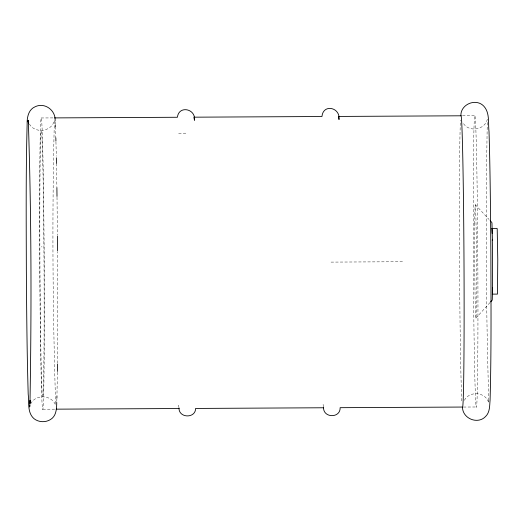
<?xml version="1.0" encoding="UTF-8"?>
<svg xmlns="http://www.w3.org/2000/svg" width="524" height="524" viewBox="0 0 524 524"><rect width="100%" height="100%" fill="white"/><g stroke="black" fill="none" stroke-linecap="round" stroke-linejoin="round"><path stroke-width="0.39" stroke-dasharray="2.62 1.97" d="M57.398 372.269L56.965 395.011M57.516 363.302L57.542 251.605M56.789 401.476L56.854 399.052M487.274 122.465C485.597 215.154 485.931 307.922 488.787 400.585M54.365 121.077C51.922 215.711 52.76 310.509 55.662 405.137M487.372 119.138C484.988 130.031 468.816 132.716 463.17 123.068M53.848 122.027C50.265 132.146 34.61 133.358 29.423 124.031M30.693 403.84C35.54 393.989 51.706 394.677 55.524 405.039M464.388 400.323C469.36 390.721 485.165 391.801 488.512 402.144M475.93 318.114L490.091 302.505M41.114 117.972L53.69 117.907M462.528 115.791L474.731 115.725M178.638 133.22L186.865 133.175M331.05 262.105L403.323 261.725M42.844 409.224L54.634 409.165M463.439 407.05L476.454 406.984M475.255 204.596L489.049 219.464M323.544 406.991L323.098 404.652L323.38 406.729M179.005 407.738L178.56 405.399L178.841 407.338M488.473 400.388L488.663 401.751M55.131 121.922L55.289 125.112M55.361 126.703L55.832 137.864M55.944 141.853L56.33 156.204M56.461 163.416L56.88 186.682M41.861 246.267L41.874 247.053M57.011 197.266L57.411 235.427M461.834 400.945A145.803 2.234 89.7 0 1 459.515 258.378A145.803 2.234 89.7 0 1 460.472 120.258M474.751 223.185A56.828 0.871 89.7 0 0 475.694 316.896A56.828 0.871 89.7 0 0 476.329 243.988A56.828 0.871 89.7 0 0 474.751 223.185M39.817 165.656A145.803 2.234 89.7 0 0 42.241 406.107A145.803 2.234 89.7 0 0 43.872 219.032A145.803 2.234 89.7 0 0 39.817 165.656M40.001 174.02A133.345 2.044 89.7 0 0 42.221 393.93A133.345 2.044 89.7 0 0 43.708 222.844A133.345 2.044 89.7 0 0 40.001 174.02M473.427 163.409A145.803 2.234 89.7 0 0 475.858 403.86A145.803 2.234 89.7 0 0 477.488 216.792A145.803 2.234 89.7 0 0 473.427 163.409"/><path stroke-width="0.79" d="M57.411 371.451L57.502 364.115M492.612 287.388L492.265 300.101L490.634 301.903M56.88 398.247L56.946 395.823M56.743 402.353C56.612 408.556 56.494 415.964 50.468 419.547C45.483 422.652 38.756 422.351 34.106 418.755C27.052 412.755 29.18 402.249 28.204 394.159C26.973 353.065 26.665 311.944 26.351 270.829C26.233 221.875 25.794 172.907 27.15 123.972C26.973 117.402 28.394 109.555 35.193 106.726C44.809 101.983 56.134 110.59 55.072 121.024M323.531 407.521C323.216 418.191 340.489 418.427 340.142 407.685L462.626 407.05A145.803 2.234 89.7 0 0 463.956 254.31A145.803 2.234 89.7 0 0 460.897 115.797C460.38 104.302 475.962 97.772 483.816 106.175C490.078 113.001 487.975 123.245 489.023 131.609C490.248 172.455 490.556 213.314 490.87 254.173C490.988 302.813 491.42 351.48 490.078 400.107C489.547 405.707 490.038 412.159 485.65 416.436C477.881 424.846 462.646 418.663 462.489 407.331M30.038 405.707L29.606 406.952L30.137 400.257L29.966 403.369C31.617 309.016 31.414 214.578 28.289 120.265L28.499 123.454L27.91 120.389L28.584 122.243M54.476 117.9L177.426 117.265C178.697 105.095 196.002 108.651 194.476 120.304L193.873 117.18L321.965 116.518C323.112 103.483 340.574 107.394 339.008 119.551L338.412 116.433L460.897 115.797M492.233 294.128L497.466 294.102L497.767 259.635L497.211 229.086L497.079 228.385L491.846 228.412A32.901 0.504 89.7 0 1 492.16 233.429M56.206 409.159L179.156 408.524M323.694 407.77L195.603 408.438C195.629 418.611 178.802 418.27 178.992 408.131M490.15 220.65L491.807 222.438L491.971 223.27L492.429 240.208M55.289 125.112L55.361 126.703M55.832 137.864L55.917 141.054M56.363 157.809L56.461 163.416M56.887 187.494L56.998 196.448M57.417 236.232L57.535 250.793M492.305 239.625A32.901 0.504 89.7 0 1 492.357 292.595"/></g></svg>
